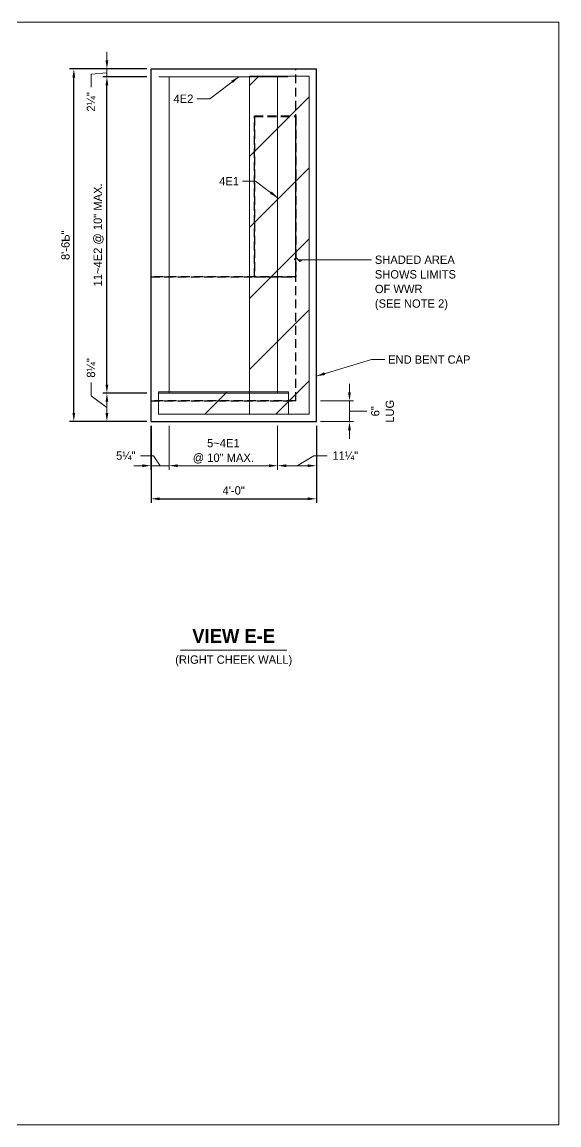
# Model space of a CAD drawing. Extents: x -1 to 861, y -26 to 2.
# Drawn here: x 802.36 to 815.34, y -25.67 to 1 of the extents above; entities that cross this region are included whole.
import ezdxf
from ezdxf.enums import TextEntityAlignment as Align

# ---------------------------------------------------------------- set-up
doc = ezdxf.new("R2010")
doc.units = 21
doc.header["$MEASUREMENT"] = 0
doc.linetypes.add('DGN2', pattern=[0.12, 0.08, -0.04])
for name, color, linetype, lineweight in [('Border', 7, 'Continuous', 15), ('Dimension', 7, 'Continuous', 9), ('Leader', 7, 'Continuous', 9), ('Patterning', 1, 'Continuous', 15), ('Rebar', 2, 'Continuous', 15), ('Rebar2', 2, 'Continuous', 15), ('SubStrConc', 3, 'Continuous', 30), ('SubStrConc2', 3, 'Continuous', 30), ('SubStrConc2_h', 3, 'DGN2', 30), ('SubStrConc_h', 3, 'DGN2', 30), ('TextStructures', 7, 'Continuous', 9)]:
    doc.layers.add(name, color=color, linetype=linetype, lineweight=lineweight)
doc.styles.add('FDOT Bold (Large)', font='FDOTBold.ttf')
doc.styles.add('FDOT Structures', font='FDOT.ttf')
doc.styles.add('FDOT Structures Annotation', font='FDOT.ttf')
doc.dimstyles.new('FDOT Structures Note-Arrow 3-8', dxfattribs={"dimtxt": 0.2016, "dimasz": 0.208267, "dimexe": 0.1008, "dimexo": 0.1008, "dimgap": 0.1008, "dimtad": 1, "dimdec": 3, "dimlfac": 12, "dimzin": 15, "dimlunit": 4, "dimtxsty": 'FDOT Structures Annotation', "dimcen": 2.5, "dimclrd": 256, "dimclre": 256, "dimclrt": 256, "dimazin": 3, "dimtfac": 0.7, "dimtmove": 0, "dimatfit": 1, "dimtfill": 1, "dimfrac": 1, "dimlwd": -1, "dimlwe": -1})
pattern_1 = [(45, (0, 0), (-0.8581657, 0.8581657), [])]

# ---------------------------------------------------------------- blocks, each defined once
blk = doc.blocks.new('_CLOSEDFILLED')
at = {"layer": 'Dimension'}
blk.add_solid([(-1, 0.16), (0, 0), (-1, -0.16)], dxfattribs=at)
blk = doc.blocks.new('*D443')
at = {"layer": 'Dimension'}
for p, q in [((805.474, -8.761), (805.474, -9.828)), ((805.912, -8.761), (805.912, -9.828)), ((805.266, -9.727), (805.058, -9.727)), ((805.474, -9.727), (805.912, -9.727)), ((806.12, -9.727), (806.328, -9.727))]:
    blk.add_line(p, q, dxfattribs=at)
at = {"layer": 'Dimension', "xscale": 0.20826666666666666, "yscale": 0.20826666666666666}
blk.add_blockref('_CLOSEDFILLED', (805.474, -9.727), dxfattribs=at)
at = {"layer": 'Dimension', "xscale": 0.20826666666666666, "yscale": 0.20826666666666666, "rotation": 180}
blk.add_blockref('_CLOSEDFILLED', (805.912, -9.727), dxfattribs=at)
blk = doc.blocks.new('*D444')
at = {"layer": 'Dimension'}
for p, q in [((805.912, -8.761), (805.912, -9.828)), ((808.537, -8.761), (808.537, -9.828)), ((806.12, -9.727), (808.329, -9.727))]:
    blk.add_line(p, q, dxfattribs=at)
at = {"layer": 'Dimension', "xscale": 0.20826666666666666, "yscale": 0.20826666666666666, "rotation": 180}
blk.add_blockref('_CLOSEDFILLED', (805.912, -9.727), dxfattribs=at)
at = {"layer": 'Dimension', "xscale": 0.20826666666666666, "yscale": 0.20826666666666666}
blk.add_blockref('_CLOSEDFILLED', (808.537, -9.727), dxfattribs=at)
blk = doc.blocks.new('*D445')
at = {"layer": 'Dimension'}
for p, q in [((808.537, -8.761), (808.537, -9.828)), ((809.474, -8.761), (809.474, -9.828)), ((808.745, -9.727), (809.266, -9.727))]:
    blk.add_line(p, q, dxfattribs=at)
at = {"layer": 'Dimension', "xscale": 0.20826666666666666, "yscale": 0.20826666666666666, "rotation": 180}
blk.add_blockref('_CLOSEDFILLED', (808.537, -9.727), dxfattribs=at)
at = {"layer": 'Dimension', "xscale": 0.20826666666666666, "yscale": 0.20826666666666666}
blk.add_blockref('_CLOSEDFILLED', (809.474, -9.727), dxfattribs=at)
blk = doc.blocks.new('*D447')
at = {"layer": 'Dimension'}
for p, q in [((805.374, -7.973), (804.307, -7.973)), ((804.408, -8.452), (804.408, -8.181)), ((805.374, -8.661), (804.307, -8.661))]:
    blk.add_line(p, q, dxfattribs=at)
at = {"layer": 'Dimension', "xscale": 0.20826666666666666, "yscale": 0.20826666666666666}
for p, rotation in [((804.408, -7.973), 90), ((804.408, -8.661), -90.00000000000001)]:
    blk.add_blockref('_CLOSEDFILLED', p, dxfattribs=dict(at, rotation=rotation))
blk = doc.blocks.new('*D449')
at = {"layer": 'Dimension'}
for p, q in [((804.408, 0.075), (804.408, 0.283)), ((805.374, -0.133), (804.307, -0.133)), ((804.408, -0.321), (804.408, -0.133)), ((805.374, -0.321), (804.307, -0.321)), ((804.408, -0.529), (804.408, -0.737))]:
    blk.add_line(p, q, dxfattribs=at)
at = {"layer": 'Dimension', "xscale": 0.20826666666666666, "yscale": 0.20826666666666666}
for p, rotation in [((804.408, -0.133), -90.00000000000001), ((804.408, -0.321), 90)]:
    blk.add_blockref('_CLOSEDFILLED', p, dxfattribs=dict(at, rotation=rotation))
blk = doc.blocks.new('*D451')
at = {"layer": 'Dimension'}
for p, q in [((810.274, -7.952), (810.274, -7.744)), ((809.575, -8.161), (810.375, -8.161)), ((810.274, -8.661), (810.274, -8.161)), ((809.575, -8.661), (810.375, -8.661)), ((810.274, -8.869), (810.274, -9.077))]:
    blk.add_line(p, q, dxfattribs=at)
at = {"layer": 'Dimension', "xscale": 0.20826666666666666, "yscale": 0.20826666666666666}
for p, rotation in [((810.274, -8.161), -90.00000000000001), ((810.274, -8.661), 90)]:
    blk.add_blockref('_CLOSEDFILLED', p, dxfattribs=dict(at, rotation=rotation))

msp = doc.modelspace()

# ---------------------------------------------------------------- hatches: boundary and pattern name
at = {"layer": 'Patterning'}
h = msp.add_hatch(dxfattribs=at)
h.set_pattern_fill('ANSI31', color=256, scale=2.133333)
h.set_pattern_definition(pattern_1)
h.paths.add_polyline_path([(807.859877, -8.483601), (809.297377, -8.483601), (809.297377, -0.310417), (807.859877, -0.310417)])
h = msp.add_hatch(dxfattribs=at)
h.set_pattern_fill('ANSI31', color=256, scale=2.133333)
h.set_pattern_definition(pattern_1)
h.paths.add_polyline_path([(805.65152, -8.483601), (808.797376, -8.483601), (808.797376, -7.941934), (805.65152, -7.941934)])

# ---------------------------------------------------------------- linework, layer by layer
at = {"layer": 'Leader'}
for points in [[(807.599877, -0.320833), (806.899877, -0.854167), (806.579877, -0.854167)], [(808.536959, -3.247009), (808.003626, -2.847009), (807.683626, -2.847009)], [(808.937377, -4.747009), (808.952933, -4.726009), (808.968488, -4.710636), (808.984044, -4.705009), (808.9996, -4.710636), (809.015155, -4.726009), (809.030711, -4.747009), (809.046266, -4.768009), (809.061822, -4.783382), (809.077377, -4.789009), (809.092933, -4.783382), (809.108488, -4.768009), (809.124044, -4.747009)], [(809.030711, -4.747009), (810.807799, -4.747009)], [(809.474465, -7.560684), (810.807799, -7.160684), (811.127799, -7.160684)]]:
    msp.add_lwpolyline(points, dxfattribs=at)
for points in [[(807.599877, -0.320833), (807.455252, -0.474662), (807.413179, -0.419442)], [(808.536959, -3.247009), (808.349519, -3.149818), (808.391173, -3.09428)], [(809.474465, -7.560684), (809.663974, -7.467592), (809.683923, -7.534087)]]:
    msp.add_solid(points, dxfattribs=at)
at = {"layer": 'Rebar'}
for points in [[(805.661958, -0.320833), (808.786958, -0.320833)], [(805.911959, -7.973184), (805.911959, -0.320833)], [(808.536959, -7.973184), (808.536959, -0.320833)], [(805.661958, -7.973184), (808.786958, -7.973184)]]:
    msp.add_lwpolyline(points, dxfattribs=at)
at = {"layer": 'Rebar2'}
for points in [[(807.859877, -8.483601), (809.297377, -8.483601), (809.297377, -0.310417), (807.859877, -0.310417)], [(805.65152, -8.483601), (808.797376, -8.483601), (808.797376, -7.941934), (805.65152, -7.941934)]]:
    msp.add_lwpolyline(points, close=True, dxfattribs=at)
at = {"layer": 'SubStrConc'}
for points in [[(805.474451, -5.160684), (805.47443, -5.160684)], [(805.47443, -8.160684), (805.47443, -5.160684)], [(805.474451, -5.160684), (805.47443, -5.160684)], [(805.474451, -8.160684), (805.474451, -5.160684)], [(805.474451, -5.160684), (805.474465, -5.160684)], [(805.474451, -8.160684), (805.47443, -8.160684)], [(805.474451, -8.160684), (805.47443, -8.160684)], [(805.474455, -8.160684), (805.474451, -8.160684)], [(805.474451, -8.160684), (805.474465, -8.160684)], [(805.474451, -8.160684), (805.474465, -8.160684)], [(805.474455, -8.160684), (805.474465, -8.160684)]]:
    msp.add_lwpolyline(points, dxfattribs=at)
at = {"layer": 'SubStrConc2'}
for points in [[(805.474451, -8.160684), (805.474451, -0.133333)], [(805.474451, -0.133333), (805.474465, -0.133333)], [(805.474465, -0.133333), (805.474451, -0.133333)], [(805.474465, -8.660684), (805.474465, -0.133333)], [(805.474465, -0.133333), (809.474465, -0.133333)], [(809.474465, -8.660684), (809.474465, -0.133333)], [(805.474455, -8.660684), (805.474455, -8.160684)], [(805.474465, -8.660684), (805.474455, -8.660684)], [(805.474455, -8.660684), (805.474465, -8.660684)], [(805.474465, -8.660684), (809.474465, -8.660684)]]:
    msp.add_lwpolyline(points, dxfattribs=at)
at = {"layer": 'SubStrConc2_h', "ltscale": 2.666667}
for points in [[(808.974451, -8.160684), (808.974451, -0.133333)], [(808.974455, -8.160684), (808.974455, -0.133333)]]:
    msp.add_lwpolyline(points, dxfattribs=at)
at = {"layer": 'SubStrConc_h', "ltscale": 2.666667}
for points in [[(807.97443, -1.267377), (807.974451, -1.287376)], [(807.97443, -5.160684), (807.97443, -1.267377)], [(807.97443, -1.267377), (808.97443, -1.267377)], [(807.974451, -1.287376), (807.974451, -5.160684)], [(807.974451, -1.287376), (808.974451, -1.287376)], [(808.97443, -5.160684), (808.97443, -1.267377)], [(808.97443, -1.267377), (808.974451, -1.287376)], [(808.974451, -1.287376), (808.974451, -5.160684)], [(808.97443, -5.160684), (805.474451, -5.160684)], [(805.474465, -5.160684), (808.974451, -5.160684)], [(808.97443, -5.160684), (807.97443, -5.160684)], [(807.974451, -5.160684), (808.974451, -5.160684)], [(808.97443, -8.160684), (808.97443, -5.160684)], [(808.974451, -8.160684), (808.974451, -5.160684)], [(808.97443, -8.160684), (805.474451, -8.160684)], [(805.474465, -8.160684), (808.974451, -8.160684)], [(805.474465, -8.160684), (808.974455, -8.160684)], [(805.474465, -8.160684), (808.974451, -8.160684)]]:
    msp.add_lwpolyline(points, dxfattribs=at)
at = {"layer": 'TextStructures'}
msp.add_line((806.187564, -14.183447), (808.761353, -14.183447), dxfattribs=at)

# ---------------------------------------------------------------- texts
at = {"layer": 'Dimension', "char_height": 0.2016, "attachment_point": 5, "rotation": 90, "line_spacing_factor": 1.05, "style": 'FDOT Structures Annotation', "bg_fill": 3, "box_fill_scale": 1.1, "bg_fill_color": 0}
for s, insert in [('8¼"', (804.024745, -7.363602)), ('6"\\PLUG', (811.074465, -8.410684))]:
    msp.add_mtext(s, dxfattribs=dict(at, insert=insert))
at = {"layer": 'Dimension', "insert": (810.173356, -9.485431), "char_height": 0.2016, "attachment_point": 5, "line_spacing_factor": 1.05, "style": 'FDOT Structures Annotation', "bg_fill": 3, "box_fill_scale": 1.1, "bg_fill_color": 0}
msp.add_mtext('11¼"', dxfattribs=at)
at = {"layer": 'TextStructures', "style": 'FDOT Structures'}
for s, p in [('4E2', (806.499237, -0.854167)), ('4E1', (807.602986, -2.847009))]:
    msp.add_text(s, height=0.2016, dxfattribs=at).set_placement(p, align=Align.MIDDLE_RIGHT)
msp.add_text('END BENT CAP', height=0.2016, dxfattribs=at).set_placement((811.208439, -7.160684), align=Align.MIDDLE_LEFT)
at = {"layer": 'TextStructures'}
for s, height, style, p in [('VIEW E-E', 0.333344, 'FDOT Bold (Large)', (807.474458, -14.110111)), ('(RIGHT CHEEK WALL)', 0.2016, 'FDOT Structures', (807.474458, -14.576567))]:
    msp.add_text(s, height=height, dxfattribs=dict(at, style=style)).set_placement(p, align=Align.BOTTOM_CENTER)
at = {"layer": 'TextStructures', "insert": (810.888439, -4.646209), "char_height": 0.2016, "attachment_point": 1, "line_spacing_factor": 1.05, "style": 'FDOT Structures'}
msp.add_mtext('SHADED AREA\\PSHOWS LIMITS\\POF WWR\\P(SEE NOTE 2)', dxfattribs=at)

# ---------------------------------------------------------------- dimensions: what is measured, and where the dimension line sits
at = {"layer": 'Dimension'}
for base, p1, p2, picture, middle in [((805.474451, -9.727351), (805.474451, -8.660684), (805.911959, -8.660684), '*D443', (805.693205, -9.727351)), ((805.911959, -9.727351), (805.911959, -8.660684), (808.536959, -8.660684), '*D444', (807.224459, -9.727351)), ((808.536959, -9.727351), (808.536959, -8.660684), (809.474465, -8.660684), '*D445', (809.005712, -9.727351))]:
    dim = msp.add_linear_dim(base=base, p1=p1, p2=p2, text=' ', dimstyle='FDOT Structures Note-Arrow 3-8', dxfattribs=at)
    dim.commit()
    dim.dimension.update_dxf_attribs({"geometry": picture, "text_midpoint": middle})

# ---------------------------------------------------------------- next in the draw order: linework, layer by layer
for points in [[(804.024745, -7.715798), (804.024745, -8.035798), (804.407785, -8.316934)], [(810.694449, -8.410684), (810.274465, -8.410684)], [(809.731852, -9.485431), (809.411852, -9.485431), (809.005712, -9.727351)]]:
    msp.add_lwpolyline(points, dxfattribs=at)

# ---------------------------------------------------------------- next in the draw order: texts
at = {"layer": 'Dimension', "char_height": 0.2016, "attachment_point": 5, "line_spacing_factor": 1.05, "style": 'FDOT Structures Annotation', "bg_fill": 3, "box_fill_scale": 1.1, "bg_fill_color": 0}
for s, insert in [('5~4E1\\P@ 10" MAX.', (807.224459, -9.377575)), ('5¼"', (804.864869, -9.485431))]:
    msp.add_mtext(s, dxfattribs=dict(at, insert=insert))

# ---------------------------------------------------------------- next in the draw order: linework, layer by layer
at = {"layer": 'Dimension'}
msp.add_lwpolyline([(805.217065, -9.485431), (805.537065, -9.485431), (805.693205, -9.727351)], dxfattribs=at)

# ---------------------------------------------------------------- next in the draw order: dimensions: what is measured, and where the dimension line sits
msp.add_linear_dim(base=(805.474451, -10.527351), p1=(805.474451, -8.660684), p2=(809.474465, -8.660684), text='4\'-0"', dimstyle='FDOT Structures Note-Arrow 3-8', dxfattribs=at).render()

# ---------------------------------------------------------------- next in the draw order: dimensions: what is measured, and where the dimension line sits
dim = msp.add_linear_dim(base=(804.407785, -8.660684), p1=(805.474451, -8.660684), p2=(805.474451, -7.973184), angle=90, text=' ', dimstyle='FDOT Structures Note-Arrow 3-8', dxfattribs=at)
dim.commit()
dim.dimension.update_dxf_attribs({"geometry": '*D447', "text_midpoint": (804.407785, -8.316934)})
dim = msp.add_linear_dim(base=(810.274465, -8.660684), p1=(809.474465, -8.660684), p2=(809.474465, -8.160684), angle=90, text=' ', dimstyle='FDOT Structures Note-Arrow 3-8', override={"dimtad": 4}, dxfattribs=at)
dim.commit()
dim.dimension.update_dxf_attribs({"geometry": '*D451', "text_midpoint": (810.274465, -8.410684)})

# ---------------------------------------------------------------- next in the draw order: dimensions: what is measured, and where the dimension line sits
msp.add_linear_dim(base=(804.407785, -7.973184), p1=(805.474451, -7.973184), p2=(805.474451, -0.320833), angle=90, text='11~4E2 @ 10" MAX.', dimstyle='FDOT Structures Note-Arrow 3-8', dxfattribs=at).render()

# ---------------------------------------------------------------- next in the draw order: texts
at = {"layer": 'Dimension', "insert": (804.024745, -0.930415), "char_height": 0.2016, "attachment_point": 5, "rotation": 90, "line_spacing_factor": 1.05, "style": 'FDOT Structures Annotation', "bg_fill": 3, "box_fill_scale": 1.1, "bg_fill_color": 0}
msp.add_mtext('2¼"', dxfattribs=at)

# ---------------------------------------------------------------- next in the draw order: dimensions: what is measured, and where the dimension line sits
at = {"layer": 'Dimension'}
dim = msp.add_linear_dim(base=(804.407785, -0.320833), p1=(805.474451, -0.320833), p2=(805.474451, -0.133333), angle=90, text=' ', dimstyle='FDOT Structures Note-Arrow 3-8', dxfattribs=at)
dim.commit()
dim.dimension.update_dxf_attribs({"geometry": '*D449', "text_midpoint": (804.407785, -0.227083)})

# ---------------------------------------------------------------- next in the draw order: linework, layer by layer
msp.add_lwpolyline([(804.024745, -0.57822), (804.024745, -0.25822), (804.407785, -0.227083)], dxfattribs=at)

# ---------------------------------------------------------------- next in the draw order: dimensions: what is measured, and where the dimension line sits
msp.add_linear_dim(base=(803.607785, -8.660684), p1=(805.474451, -8.660684), p2=(805.474451, -0.133333), angle=90, text='8\'-6Ƅ"', dimstyle='FDOT Structures Note-Arrow 3-8', dxfattribs=at).render()

# ---------------------------------------------------------------- next in the draw order: linework, layer by layer
at = {"layer": 'Border'}
msp.add_lwpolyline([(779, -25.666667), (815.340064, -25.666667), (815.340064, 1), (779, 1)], close=True, dxfattribs=at)

doc.saveas('drawing.dxf')
